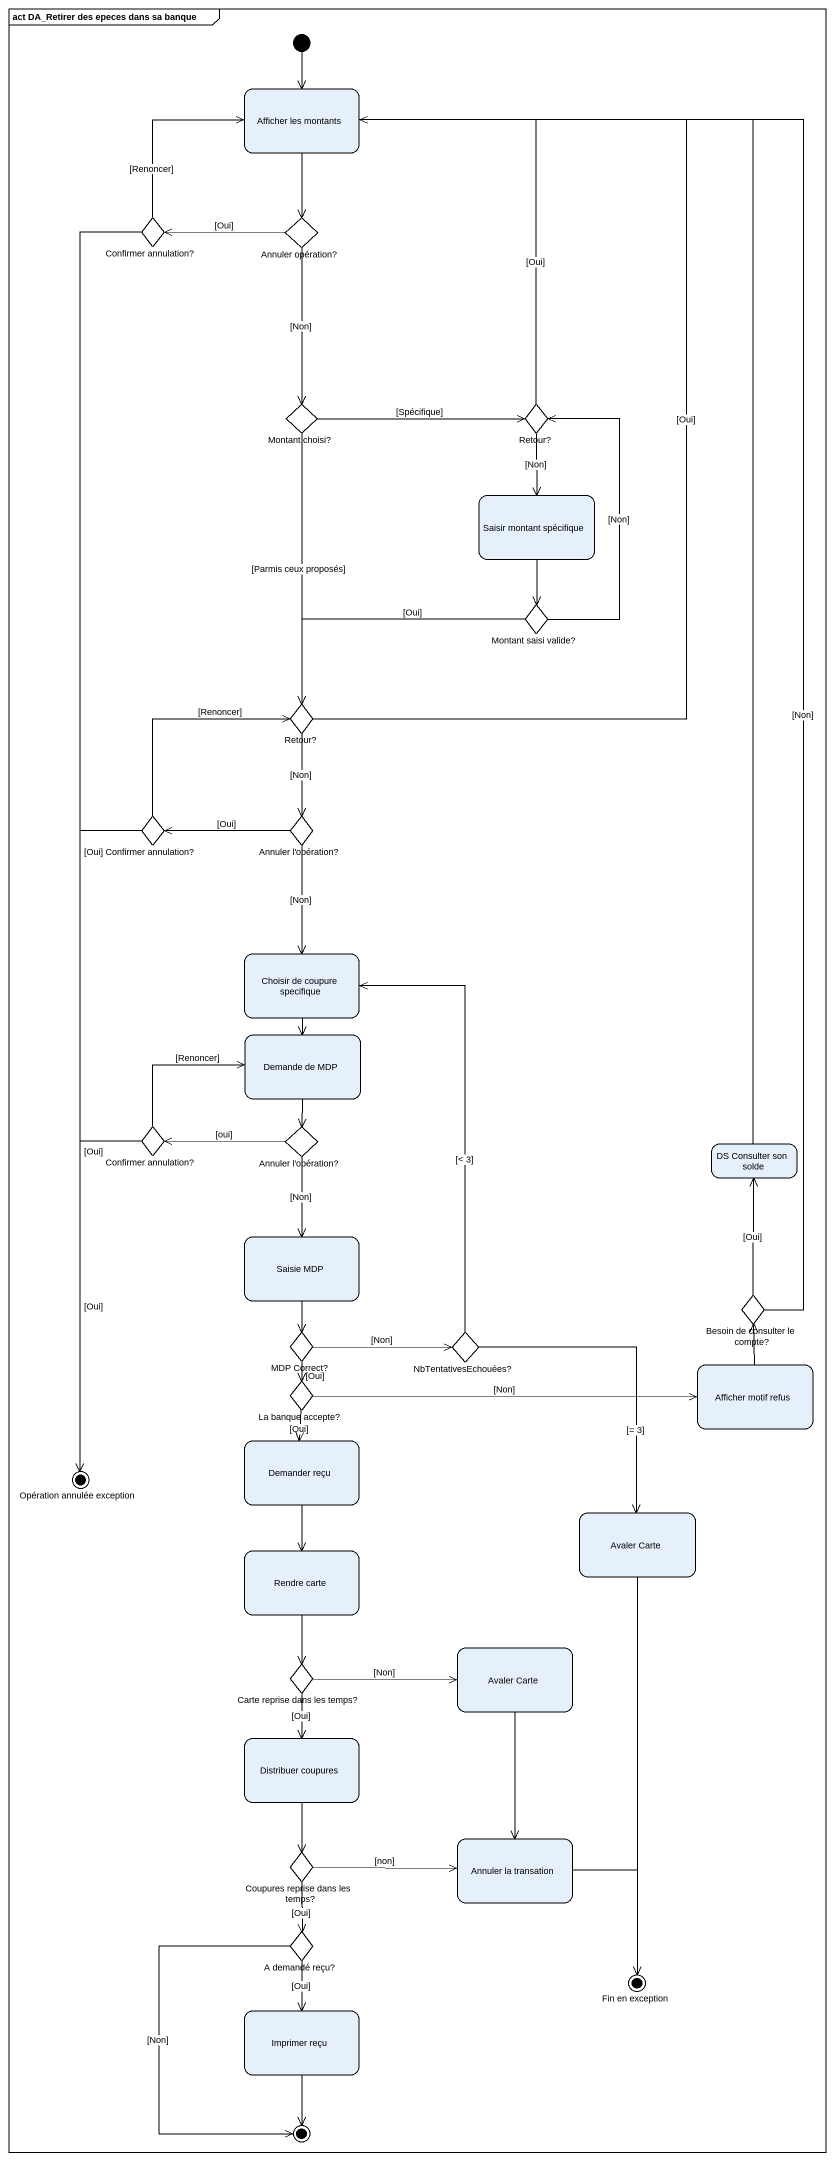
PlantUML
@startuml
mainframe act DA_Retirer des epeces dans sa banque
hide empty description
state "Afficher les montants" as Afficher_les_montants
state "Confirmer annulation?" as Confirmer_annulation <<choice>>
state "Annuler opération?" as Annuler_opération <<choice>>
state "Montant choisi?" as Montant_choisi <<choice>>
state "Retour?" as Retour <<choice>>
state "Saisir montant spécifique" as Saisir_montant_spécifique
state "Montant saisi valide?" as Montant_saisi_valide <<choice>>
state "Retour?" as Retour_2 <<choice>>
state "Confirmer annulation?" as Confirmer_annulation_2 <<choice>>
state "Annuler l'opération?" as Annuler_l_opération <<choice>>
state "Choisir de coupure specifique" as Choisir_de_coupure
state "Demande de MDP" as Demande_de_MDP
state "Confirmer annulation?" as Confirmer_annulation_3 <<choice>>
state "Annuler l'opération?" as Annuler_l_opération_2 <<choice>>
state "DS Consulter son solde" as DS_Consulter_son_solde
state "Saisie MDP" as Saisie_MDP
state "Besoin de consulter le compte?" as Besoin_de_consulter_le <<choice>>
state "MDP Correct?" as MDP_Correct <<choice>>
state "NbTentativesEchouées?" as NbTentativesEchouées <<choice>>
state "La banque accepte?" as La_banque_accepte <<choice>>
state "Afficher motif refus" as Afficher_motif_refus
state "Opération annulée exception" as Opération_annulée_exception <<end>>
state "Demander reçu" as Demander_reçu
state "Avaler Carte" as Avaler_Carte
state "Rendre carte" as Rendre_carte
state "Carte reprise dans les temps?" as Carte_reprise_dans_les_temps <<choice>>
state "Avaler Carte" as Avaler_Carte_2
state "Distribuer coupures" as Distribuer_coupures
state "Coupures reprise dans les temps?" as Coupures_reprise_dans_les <<choice>>
state "Annuler la transation" as Annuler_la_transation
state "A demandé reçu?" as A_demandé_reçu <<choice>>
state "Fin en exception" as Fin_en_exception <<end>>
state "Imprimer reçu" as Imprimer_reçu
state final1 <<end>>
[*] --> Afficher_les_montants
Afficher_les_montants --> Annuler_opération
Confirmer_annulation -up-> Afficher_les_montants : [Renoncer]
Confirmer_annulation --> Opération_annulée_exception : [Oui]
Annuler_opération -left-> Confirmer_annulation : [Oui]
Annuler_opération --> Montant_choisi : [Non]
Montant_choisi -right-> Retour : [Spécifique]
Montant_choisi --> Retour_2 : [Parmis ceux proposés]
Retour -up-> Afficher_les_montants : [Oui]
Retour --> Saisir_montant_spécifique : [Non]
Saisir_montant_spécifique --> Montant_saisi_valide
Montant_saisi_valide -up-> Retour : [Non]
Montant_saisi_valide -left-> Retour_2 : [Oui]
Retour_2 -up-> Afficher_les_montants : [Oui]
Retour_2 --> Annuler_l_opération : [Non]
Confirmer_annulation_2 -up-> Retour_2 : [Renoncer]
Confirmer_annulation_2 --> Opération_annulée_exception : [Oui]
Annuler_l_opération -left-> Confirmer_annulation_2 : [Oui]
Annuler_l_opération --> Choisir_de_coupure : [Non]
Choisir_de_coupure --> Demande_de_MDP
Demande_de_MDP --> Annuler_l_opération_2
Confirmer_annulation_3 -right-> Demande_de_MDP : [Renoncer]
Confirmer_annulation_3 --> Opération_annulée_exception : [Oui]
Annuler_l_opération_2 -left-> Confirmer_annulation_3 : [oui]
Annuler_l_opération_2 --> Saisie_MDP : [Non]
DS_Consulter_son_solde -up-> Afficher_les_montants
Saisie_MDP --> MDP_Correct
Besoin_de_consulter_le -up-> Afficher_les_montants : [Non]
Besoin_de_consulter_le -up-> DS_Consulter_son_solde : [Oui]
MDP_Correct -right-> NbTentativesEchouées : [Non]
MDP_Correct --> La_banque_accepte : [Oui]
NbTentativesEchouées -up-> Choisir_de_coupure : [< 3]
NbTentativesEchouées --> Avaler_Carte : [= 3]
La_banque_accepte -right-> Afficher_motif_refus : [Non]
La_banque_accepte --> Demander_reçu : [Oui]
Afficher_motif_refus -up-> Besoin_de_consulter_le
Demander_reçu --> Rendre_carte
Avaler_Carte --> Fin_en_exception
Rendre_carte --> Carte_reprise_dans_les_temps
Carte_reprise_dans_les_temps -right-> Avaler_Carte_2 : [Non]
Carte_reprise_dans_les_temps --> Distribuer_coupures : [Oui]
Avaler_Carte_2 --> Annuler_la_transation
Distribuer_coupures --> Coupures_reprise_dans_les
Coupures_reprise_dans_les -right-> Annuler_la_transation : [non]
Coupures_reprise_dans_les --> A_demandé_reçu : [Oui]
Annuler_la_transation --> Fin_en_exception
A_demandé_reçu --> Imprimer_reçu : [Oui]
A_demandé_reçu --> final1 : [Non]
Imprimer_reçu --> final1
@enduml
